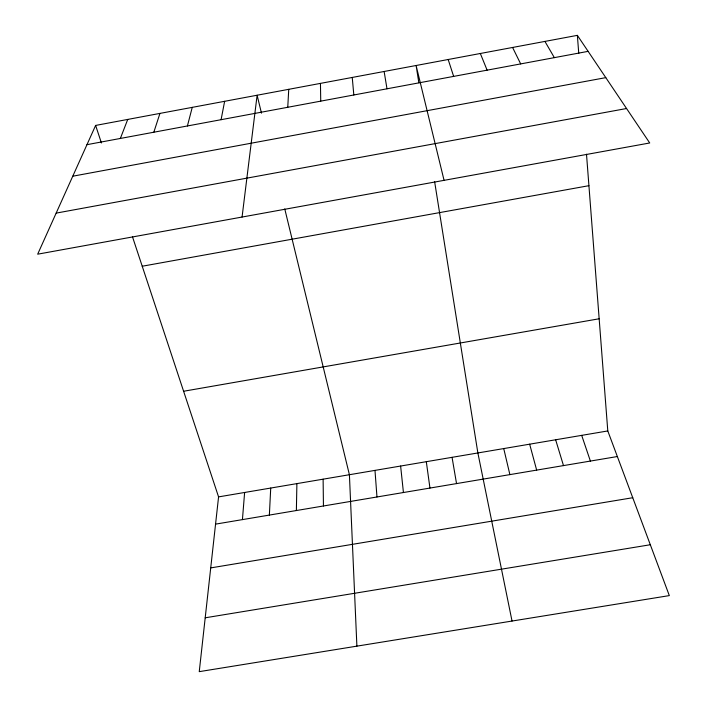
<?xml version="1.0" encoding="UTF-8"?>
<svg xmlns="http://www.w3.org/2000/svg" width="707" height="707" viewBox="0 0 707 707"><rect width="100%" height="100%" fill="white"/><g stroke="black" fill="none" stroke-linecap="round" stroke-linejoin="round"><path stroke-width="1.06" d="M296.374 510.542L296.896 483.623M269.367 515.085L270.728 488.051M287.758 107.278L288.739 89.321M242.43 519.618L244.622 492.479M132.456 236.712L218.569 496.888L199.25 671.65L669.326 595.603L607.79 430.943L586.501 154.206M242.068 217.04L257.118 95.233L261.475 113.173M221.088 119.695L224.632 101.313M187.408 125.97L192.242 107.367M153.826 132.218L159.941 113.403M120.349 138.457L127.737 119.43M95.622 125.431L37.674 254.184L649.724 142.973L577.363 35.35L95.622 125.431L101.428 142.964M86.97 144.67L588.118 51.355M72.777 176.202L605.802 77.637M56.162 213.116L626.552 108.516M142.231 266.23L588.922 185.685M183.608 391.254L599.165 318.777M218.569 496.888L607.79 430.943M215.555 524.134L617.361 456.536M210.721 567.907L632.747 497.719M205.198 617.803L650.316 544.744M544.929 41.413L554.35 57.638M512.584 47.466L520.679 63.913M480.336 53.493L487.114 70.161M581.684 435.371L590.398 461.079M448.176 59.512L453.647 76.391M555.64 439.781L563.497 465.604M529.658 444.182L536.666 470.12M444.067 180.338L416.105 65.504L418.853 82.763M284.762 208.91L349.408 474.724L356.894 646.145M503.738 448.574L509.888 474.618M512.036 621.046L477.87 452.957L434.646 181.805M452.056 457.332L456.536 483.597M384.131 71.487L386.994 88.799M426.312 461.698L429.953 488.069M400.622 466.046L403.432 492.532M352.245 77.443L353.818 94.977M577.363 35.35L578.759 53.467M374.984 470.394L376.972 496.977M320.448 83.391L320.739 101.136M323.117 479.178L323.444 505.982"/></g></svg>
